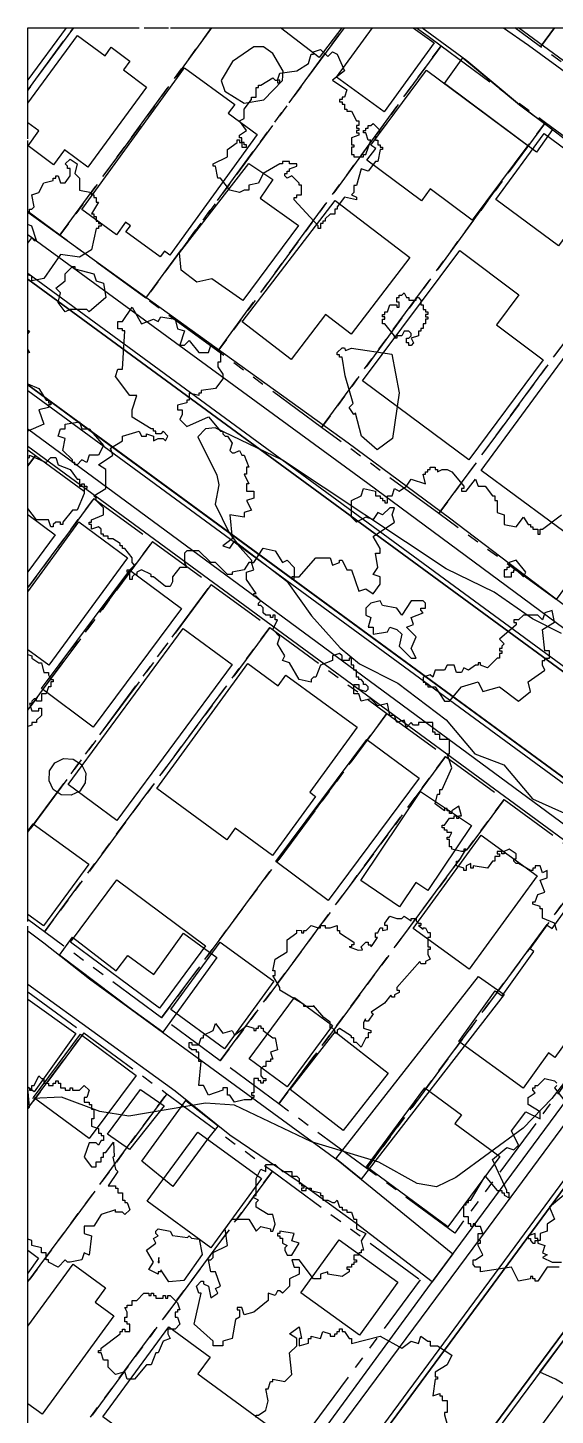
# Model space of a CAD drawing. Header units: metres. Extents: x -400 to 800, y -650 to 500.
# Drawn here: x -400 to -344.7, y 354.7 to 500 of the extents above; entities that cross this region are included whole.
import ezdxf

# ---------------------------------------------------------------- set-up
doc = ezdxf.new("R2010")
doc.units = ezdxf.units.M
doc.header["$LTSCALE"] = 2
doc.linetypes.add('DASHED', pattern=[1.524, 1.27, -0.254])
doc.linetypes.add('PHANTOM', pattern=[6.35, 3.175, -0.635, 0.635, -0.635, 0.635, -0.635])
for name, color, linetype in [('SITE-BLDG-EXIST', 7, 'CONTINUOUS'), ('SITE-FLOOD-LIMIT', 5, 'DASHED'), ('SITE-PARKING', 250, 'CONTINUOUS'), ('SITE-PROPERTY', 7, 'PHANTOM'), ('SITE-ROAD-CURB', 7, 'CONTINUOUS'), ('SITE-ROAD-GRAVEL', 32, 'CONTINUOUS'), ('SITE-ROAD-PAVED', 7, 'CONTINUOUS'), ('SITE-TREE-CANOPY', 94, 'CONTINUOUS'), ('TOPO-CONTOUR-MINOR', 9, 'CONTINUOUS')]:
    doc.layers.add(name, color=color, linetype=linetype)

msp = doc.modelspace()

# ---------------------------------------------------------------- linework, layer by layer
at = {"layer": 'SITE-BLDG-EXIST'}
for points in [[(-400, 494.56), (-400, 500), (-395.99, 500)], [(-369.46, 496.89), (-373.53, 500), (-367.08, 500)], [(-357.43, 498.42), (-362.65, 491.2), (-367.64, 494.82), (-363.88, 500), (-359.61, 500)], [(-336.93, 499.81), (-334.47, 498), (-338.5, 492.58), (-348.59, 500), (-336.79, 500)], [(-394.79, 499.2), (-391.9, 497.07), (-391.25, 497.95), (-389.29, 496.5), (-389.98, 495.58), (-387.54, 493.79), (-393.7, 485.39), (-396.15, 487.2), (-397.29, 485.65), (-399.97, 487.63), (-398.83, 489.19), (-400, 490.05), (-400, 492.1)], [(-385.68, 476.61), (-386.12, 476), (-389.72, 478.62), (-389.25, 479.26), (-389.76, 479.64), (-390.71, 478.33), (-394.34, 480.96), (-383.57, 495.79), (-378.31, 491.97), (-378.99, 491.04), (-375.95, 488.82), (-385.12, 476.2)], [(-364.46, 486.12), (-363.54, 487.34), (-364.05, 487.72), (-358.22, 495.56), (-347.62, 487.68), (-353.44, 479.86), (-357.82, 483.13), (-358.75, 481.87)], [(-339.33, 484.09), (-344.39, 477.18), (-350.96, 482), (-345.88, 488.91)], [(-374.33, 484.1), (-375.66, 482.15), (-371.63, 479.31), (-377.48, 471.44), (-380.72, 473.71), (-382.3, 473.36), (-383.94, 474.63), (-384.1, 476.43), (-376.84, 485.77)], [(-367.8, 481.91), (-359.98, 475.93), (-366.12, 467.91), (-368.79, 469.96), (-372.39, 465.27), (-377.53, 469.21)], [(-364.91, 463.04), (-354.74, 476.68), (-348.53, 472.05), (-350.89, 468.89), (-345.99, 465.24), (-353.8, 454.75)], [(-352.5, 453.65), (-342.73, 466.94), (-331.92, 458.98), (-341.69, 445.7)], [(-397.11, 446.89), (-400, 443.04), (-400, 449.05)], [(-394.64, 448.25), (-389.53, 444.5), (-397.78, 433.24), (-400, 434.87), (-400, 440.93)], [(-398.56, 430.8), (-389.31, 443.21), (-383.9, 439.18), (-393.15, 426.77)], [(-383.71, 437.11), (-378.59, 433.34), (-390.65, 416.98), (-395.77, 420.75)], [(-386.48, 420.33), (-376.93, 433.42), (-373.76, 431.1), (-372.96, 432.2), (-365.49, 426.75), (-370.45, 419.96), (-369.84, 419.51), (-374.36, 413.33), (-378.28, 416.18), (-379.15, 414.97)], [(-373.99, 412.71), (-364.47, 425.49), (-358.99, 421.41), (-368.51, 408.63)], [(-358.86, 420.04), (-353.52, 416.46), (-358.08, 409.65), (-359.34, 410.5), (-361.04, 407.97), (-365.11, 410.71)], [(-399.42, 416.66), (-393.61, 412.41), (-398.34, 405.95), (-400, 407.16), (-400, 415.87)], [(-359.63, 405.67), (-352.51, 415.47), (-346.64, 411.21), (-353.76, 401.41)], [(-381.36, 403.86), (-386.2, 397.33), (-395.52, 404.24), (-390.68, 410.77)], [(-354.85, 393.86), (-351.02, 399.16), (-350.3, 398.64), (-346.96, 403.27), (-347.37, 403.57), (-345.59, 406.03), (-345.06, 405.67), (-343.05, 408.44), (-336.36, 403.6), (-338.44, 400.72), (-338.08, 400.46), (-341.25, 396.07), (-341.72, 396.4), (-344.78, 392.17), (-345.44, 392.65), (-348.09, 388.97)], [(-379.83, 404.27), (-374.21, 400.18), (-379.37, 393.1), (-384.99, 397.21)], [(-394.97, 394.68), (-399.34, 388.59), (-400, 389.07), (-400, 398.29)], [(-372.04, 398.47), (-368.06, 395.52), (-372.81, 389.09), (-376.79, 392.04)], [(-394.47, 394.62), (-388.64, 390.29), (-393.56, 383.68), (-399.39, 388)], [(-362.25, 390.55), (-366.95, 384.53), (-372.49, 388.84), (-367.79, 394.88)], [(-364.5, 380.73), (-358.38, 389.01), (-354.57, 386.19), (-355.24, 385.28), (-350.54, 381.81), (-355.99, 374.43)], [(-380.81, 372.25), (-387.49, 377.13), (-382.18, 384.37), (-375.51, 379.49)], [(-398.86, 371.15), (-400, 369.61), (-400, 371.99)], [(-371.37, 367.55), (-367.37, 373.09), (-361.24, 368.66), (-365.24, 363.12)], [(-395.24, 370.54), (-391.84, 368.06), (-392.93, 366.57), (-390.97, 365.13), (-398.5, 354.83), (-400, 355.93), (-400, 364.04)], [(-392.13, 354.54), (-385.22, 363.98), (-380.9, 360.81), (-382.17, 359.07), (-374.22, 353.24), (-379.85, 345.55)]]:
    msp.add_lwpolyline(points, close=True, dxfattribs=at)
at = {"layer": 'SITE-FLOOD-LIMIT'}
msp.add_lwpolyline([(-400, -35.54), (-400, 500), (-259.49, 500), (-258.24, 498.97), (-256.2, 496.78), (-253.41, 490.95), (-250.46, 486.15), (-249.65, 483.75), (-248.54, 481.65), (-245.34, 476.44), (-243.05, 473.52)], dxfattribs=at)
at = {"layer": 'SITE-PARKING'}
for points in [[(-346.69, 486.99), (-356.33, 494.15), (-354.41, 496.84), (-348.46, 491.93), (-345.02, 489.34)], [(-389.14, 397.22), (-396.68, 402.89), (-395.32, 404.78), (-390.74, 401.26), (-389.52, 402.84), (-386.8, 400.88), (-383.69, 405.18), (-380.19, 402.64), (-385.85, 394.83)], [(-367.49, 381.39), (-367.73, 381.57), (-352.76, 400.66), (-350.08, 398.78), (-365.07, 379.43)], [(-388.17, 388.84), (-385.72, 387.11), (-389.35, 382.53), (-391.64, 384.16)], [(-381.18, 383.63), (-384.8, 378.68), (-388.03, 381.32), (-383.42, 387.68), (-380.06, 385.03)]]:
    msp.add_lwpolyline(points, close=True, dxfattribs=at)
at = {"layer": 'SITE-PROPERTY'}
for points in [[(-395.21, 500), (-380.74, 500), (-396.62, 478.27), (-400, 480.75), (-400, 493.47)], [(-400, 493.47), (-400, 500), (-395.21, 500)], [(-387.64, 471.67), (-396.62, 478.27), (-380.74, 500), (-366.85, 500)], [(-358.06, 499.11), (-356.69, 498.1), (-380.08, 466.13), (-387.64, 471.67), (-366.85, 500), (-359.27, 500)], [(-346.27, 498.01), (-348.31, 499.51), (-348.98, 500), (-344.81, 500)], [(-337.95, 491.91), (-346.27, 498.01), (-344.81, 500), (-332.02, 500)], [(-369.21, 458.15), (-380.08, 466.13), (-356.69, 498.1), (-345.77, 490.09)], [(-356.93, 449.13), (-369.21, 458.15), (-345.77, 490.09), (-333.49, 481.07)], [(-344.65, 440.12), (-356.93, 449.13), (-333.49, 481.07), (-321.21, 472.05)], [(-399.2, 455.21), (-400, 454.13), (-400, 455.8)], [(-399.2, 455.21), (-393.06, 450.72), (-400, 441.36), (-400, 454.13)], [(-393.06, 450.72), (-386.92, 446.21), (-400, 428.56), (-400, 441.36)], [(-386.92, 446.21), (-380.78, 441.71), (-400, 415.77), (-400, 428.56)], [(-380.78, 441.71), (-374.64, 437.21), (-398.25, 405.35), (-400, 406.63), (-400, 415.77)], [(-385.97, 396.33), (-398.25, 405.35), (-374.64, 437.21), (-362.37, 428.21)], [(-379.83, 391.83), (-385.97, 396.33), (-362.37, 428.21), (-356.23, 423.7)], [(-373.69, 387.32), (-379.83, 391.83), (-356.23, 423.7), (-350.09, 419.2)], [(-364.47, 380.57), (-373.69, 387.32), (-350.09, 419.2), (-340.88, 412.44)], [(-340.88, 412.44), (-331.67, 405.69), (-355.26, 373.8), (-364.47, 380.57)], [(-394.12, 394.75), (-400, 386.82), (-400, 399.06)], [(-394.12, 394.75), (-385.42, 388.37), (-400, 368.69), (-400, 386.82)], [(-385.42, 388.37), (-374.37, 380.26), (-397.97, 348.38), (-400, 349.87), (-400, 368.69)], [(-374.37, 380.26), (-358.89, 368.9), (-382.49, 337.01), (-397.97, 348.38)]]:
    msp.add_lwpolyline(points, close=True, dxfattribs=at)
at = {"layer": 'SITE-ROAD-CURB'}
for points in [[(-317.25, 417.45), (-364.38, 452.28), (-400, 478.32), (-400, 480.7), (-366.44, 456.52), (-355.81, 448.67), (-315.67, 418.2)], [(-324.74, 418.52), (-400, 473.69), (-400, 474.32), (-324.48, 418.96)], [(-381.55, 336), (-358.08, 368.07), (-330.6, 405.24), (-400, 456.14), (-400, 458.02), (-329.8, 406.29), (-328.02, 408.54), (-328.88, 409.7), (-329.72, 410.48), (-400, 461.98), (-400, 462.6), (-390.7, 455.77), (-329.41, 410.88), (-328.13, 409.58), (-327.17, 408.04), (-326.73, 406.91), (-326.42, 405.12), (-326.43, 403.91), (-326.79, 402.13), (-327.15, 401.24), (-327.89, 400.07), (-375.05, 336.16)], [(-368.61, 330.08), (-321.12, 394.06), (-319.02, 395.96), (-317.98, 396.56), (-316.28, 397.19), (-315.1, 397.41), (-313.3, 397.43), (-312.1, 397.25), (-310.52, 396.73), (-309.45, 396.08), (-279.28, 374.01), (-190.73, 309)]]:
    msp.add_lwpolyline(points, dxfattribs=at)
for points in [[(-351.77, 374.37), (-380.75, 335.32), (-379.14, 334.06), (-377.16, 335.03), (-375.47, 336.44), (-328.3, 400.35), (-327.59, 401.47), (-327.14, 402.72), (-329.5, 404.47)], [(-343.25, 357.63), (-316.09, 394.42), (-317.88, 396.05), (-319.21, 395.22), (-320.72, 393.75), (-368.19, 329.8), (-368.97, 328.5), (-369.58, 326.99), (-367.14, 325.18)]]:
    msp.add_lwpolyline(points, close=True, dxfattribs=at)
at = {"layer": 'SITE-ROAD-GRAVEL'}
for points in [[(-347.53, 498.17), (-332.18, 486.96), (-329.19, 484.89), (-326.04, 483.12), (-316.86, 476.4), (-311.23, 472.05), (-302.92, 465.32), (-300.24, 463.38), (-292.07, 456.45), (-291.19, 456.02), (-289.39, 455.8), (-288.24, 454.83), (-291.64, 450.23), (-291.93, 450.85), (-294, 452.89), (-299.26, 457.18), (-306.9, 462.92), (-316.81, 469.29), (-331.86, 479.84), (-337.44, 483.55), (-348.46, 491.93), (-353.99, 496.53), (-358.71, 500), (-350.14, 500)], [(-398.33, 404.17), (-393.53, 400.43), (-367.49, 381.39), (-355.45, 371.62), (-357.62, 368.68), (-365.6, 374.8), (-371.55, 379.11), (-378.81, 384.06), (-384.57, 388.65), (-400, 399.83), (-400, 405.43)]]:
    msp.add_lwpolyline(points, close=True, dxfattribs=at)
at = {"layer": 'SITE-ROAD-PAVED'}
for points in [[(-329.41, 410.88), (-400, 462.6), (-400, 473.69), (-324.74, 418.52)], [(-375.05, 336.16), (-327.89, 400.07)], [(-190.73, 309), (-309.45, 396.08), (-310.52, 396.73), (-311.52, 397.1), (-313.89, 397.46), (-315.69, 397.32), (-316.87, 397.02), (-319.02, 395.96), (-321.12, 394.06), (-368.61, 330.08)]]:
    msp.add_lwpolyline(points, dxfattribs=at)
msp.add_lwpolyline([(-343.25, 357.63), (-344.7, 358.5), (-346.33, 359.23), (-342.82, 363.95), (-341.51, 361.81), (-340.63, 361.25)], close=True, dxfattribs=at)
at = {"layer": 'SITE-TREE-CANOPY'}
for points in [[(-377.57, 488.25), (-377.57, 488.49), (-377.82, 488.49), (-377.82, 488.75), (-377.07, 489.25), (-377.82, 490.24), (-377.32, 490.49), (-377.32, 491.49), (-376.57, 492.5), (-376.57, 492.74), (-376.07, 492.74), (-376.07, 493.74), (-375.82, 493.74), (-375.82, 494), (-375.57, 494), (-374.32, 494.74), (-374.07, 494.5), (-373.82, 494.5), (-373.57, 495.24), (-371.82, 495.5), (-370.57, 496.24), (-370.32, 497.24), (-370.07, 497.24), (-370.07, 497.49), (-369.32, 497.74), (-368.57, 496.99), (-368.07, 497.49), (-367.57, 497.24), (-366.82, 495.5), (-368.07, 494.5), (-366.57, 493.49), (-366.82, 492.74), (-367.07, 492.74), (-367.07, 492.49), (-367.32, 492.49), (-367.32, 492.24), (-367.07, 492.24), (-367.07, 491.99), (-366.82, 491.99), (-366.82, 491.49), (-366.57, 491.49), (-366.57, 491.25), (-366.07, 491.25), (-365.57, 490.25), (-365.32, 490.25), (-365.32, 489.75), (-365.57, 489.75), (-365.57, 489.49), (-365.32, 489.49), (-365.32, 489.24), (-365.57, 489.24), (-365.57, 488.99), (-365.32, 488.99), (-365.32, 488.74), (-366.07, 488.49), (-366.07, 487.74), (-365.82, 487.74), (-365.82, 487.5), (-366.07, 487.5), (-366.07, 486.74), (-365.82, 486.74), (-365.82, 486.5), (-365.32, 486.5), (-364.82, 486.5), (-364.82, 486.74), (-364.57, 486.74), (-364.07, 488.24), (-364.32, 488.24), (-364.57, 488.99), (-364.82, 488.99), (-364.82, 489.24), (-364.57, 489.24), (-364.57, 489.49), (-364.32, 489.49), (-364.32, 489.75), (-364.07, 489.75), (-363.82, 489.99), (-363.07, 489.24), (-363.57, 488.74), (-363.57, 488.24), (-363.32, 488.24), (-363.32, 487.74), (-363.07, 487.74), (-363.07, 487.5), (-362.82, 487.5), (-362.82, 487.24), (-363.07, 487.24), (-363.32, 486), (-363.57, 486), (-364.32, 485), (-365.07, 485.24), (-365.57, 483.49), (-365.82, 483.49), (-365.82, 482.74), (-366.07, 482.49), (-365.57, 482.25), (-365.57, 481.99), (-366.82, 482.25), (-367.57, 481.25), (-367.57, 480.99), (-367.82, 480.99), (-367.82, 480.49), (-368.32, 480.49), (-368.82, 479.99), (-368.82, 479.75), (-369.07, 479.75), (-369.07, 479.49), (-369.32, 479.49), (-369.32, 478.99), (-369.57, 478.99), (-369.57, 479.25), (-372.07, 481.99), (-372.07, 482.24), (-371.82, 482.24), (-371.82, 482.49), (-371.32, 482.49), (-371.32, 483.5), (-371.57, 483.5), (-371.57, 483.74), (-372.32, 484.5), (-372.82, 484.24), (-373.07, 484.5), (-373.07, 484.74), (-372.82, 484.74), (-372.82, 485), (-372.57, 485), (-372.57, 485.24), (-371.82, 485.5), (-371.82, 485.74), (-372.57, 485.74), (-372.57, 486), (-373.32, 486), (-373.32, 485.74), (-373.57, 485.74), (-375.32, 484.74), (-375.82, 483.74), (-376.82, 483.5), (-376.82, 483), (-377.32, 483), (-377.82, 482.74), (-378.82, 483), (-379.82, 484.24), (-380.07, 484.24), (-380.32, 485.49), (-380.57, 485.49), (-380.57, 485.74), (-379.07, 486.49), (-379.07, 487.25), (-378.07, 487.99), (-378.07, 488.25), (-377.82, 488.25), (-377.82, 487.99), (-377.57, 487.99)], [(-373.82, 494.24), (-373.57, 494.24), (-373.57, 494.5), (-373.82, 494.5)], [(-377.57, 487.75), (-377.57, 487.49), (-377.07, 487.49), (-377.07, 487.75), (-377.32, 487.75), (-377.32, 487.99), (-377.57, 487.99)], [(-399.82, 480.74), (-399.82, 481), (-399.57, 481), (-399.32, 481.24), (-399.57, 482.49), (-398.82, 482.74), (-398.32, 483.75), (-397.32, 483.99), (-397.32, 484.25), (-397.07, 484.25), (-397.07, 484.49), (-396.82, 484.49), (-396.57, 483.75), (-396.07, 483.75), (-395.57, 484.49), (-395.57, 485.25), (-395.82, 485.25), (-395.82, 485.49), (-396.07, 485.75), (-395.57, 486.25), (-394.82, 485.75), (-395.07, 484.75), (-394.57, 484.25), (-394.57, 482.99), (-393.32, 482.74), (-393.32, 482.49), (-393.07, 482.49), (-393.07, 482.24), (-392.82, 482.24), (-392.82, 481.74), (-392.57, 481.74), (-393.32, 480.5), (-393.07, 480.5), (-393.07, 480.24), (-392.82, 480.24), (-392.82, 479.74), (-392.57, 479.74), (-392.57, 479.5), (-392.32, 479.5), (-392.32, 479.24), (-392.57, 479.24), (-392.57, 478.99), (-392.82, 478.99), (-393.32, 476.75), (-394.57, 475.99), (-396.57, 476.25), (-398.32, 473.75), (-399.57, 473.49), (-399.57, 473.99), (-400, 474.14), (-400, 477.46), (-399.57, 477.99), (-399.32, 477.74), (-399.07, 477.74), (-399.57, 479.24), (-400, 479.39), (-400, 480.74)], [(-393.57, 470.24), (-393.82, 470.5), (-395.57, 470.5), (-396.07, 470.24), (-396.82, 471.24), (-396.57, 472.24), (-397.07, 472.74), (-396.07, 473.49), (-396.07, 474.25), (-395.32, 474.99), (-395.07, 474.99), (-395.07, 474.75), (-393.07, 474.24), (-392.82, 473.49), (-392.07, 473.24), (-391.82, 471.74)], [(-360.32, 471.75), (-360.07, 471.75), (-360.07, 471.49), (-359.57, 471.49), (-359.32, 471.49), (-359.32, 471.75), (-359.07, 471.75), (-358.82, 471.49), (-358.82, 470.99), (-358.57, 470.99), (-358.57, 470.49), (-358.32, 470.49), (-358.32, 470.24), (-358.07, 470.24), (-358.07, 469.99), (-358.32, 469.99), (-358.32, 469.74), (-358.07, 469.74), (-358.07, 469.5), (-358.32, 469.49), (-358.32, 469), (-358.57, 469), (-358.57, 468.5), (-358.82, 468.5), (-358.82, 468.24), (-359.07, 468.24), (-359.07, 467.74), (-359.82, 467.5), (-359.57, 467), (-359.82, 466.74), (-360.07, 466.74), (-360.07, 467), (-360.32, 467), (-360.32, 467.5), (-360.07, 467.5), (-359.82, 467.74), (-359.82, 468), (-360.07, 468.24), (-360.57, 468.24), (-360.82, 467.74), (-361.32, 467.74), (-361.32, 467.5), (-361.57, 467.5), (-361.57, 467.74), (-362.57, 468.99), (-362.82, 468.99), (-362.82, 469.49), (-362.57, 469.49), (-362.57, 469.74), (-362.82, 469.74), (-362.82, 469.99), (-362.57, 469.99), (-362.57, 470.24), (-362.32, 470.24), (-362.07, 470.99), (-361.32, 470.99), (-361.32, 470.74), (-361.07, 470.74), (-361.07, 471.25), (-361.32, 471.25), (-361.32, 471.75), (-361.07, 471.75), (-361.07, 471.99), (-360.82, 471.99), (-360.57, 472.25)], [(-376.82, 444), (-377.32, 443.24), (-378.57, 442.99), (-378.57, 442.74), (-379.07, 442.74), (-380.32, 444), (-380.82, 444), (-382.07, 445.24), (-383.32, 445.24), (-383.57, 445), (-383.57, 444), (-383.32, 443.5), (-384.07, 443.5), (-384.82, 442.5), (-384.82, 442), (-385.07, 441.49), (-385.57, 441.49), (-386.82, 442.5), (-387.07, 442.5), (-387.07, 442.74), (-388.07, 443.24), (-388.57, 443), (-388.57, 442.74), (-388.82, 442.74), (-389.07, 442.5), (-389.07, 442.24), (-389.32, 442.24), (-389.32, 443), (-389.57, 443), (-389.57, 443.24), (-389.32, 443.24), (-388.82, 443.74), (-389.07, 444), (-389.07, 444.49), (-389.82, 445.49), (-390.07, 445.49), (-390.07, 445.75), (-390.32, 445.75), (-390.32, 445.99), (-391.07, 446.49), (-391.57, 446.49), (-391.57, 446.75), (-392.07, 446.75), (-392.07, 446.99), (-392.32, 446.99), (-392.32, 447.49), (-392.57, 447.75), (-393.32, 447.49), (-393.32, 447.99), (-393.57, 447.99), (-393.57, 448.24), (-393.32, 448.24), (-393.32, 448.49), (-392.07, 448.99), (-392.07, 449.74), (-392.82, 450.5), (-392.82, 450.74), (-393.07, 451), (-391.82, 451.74), (-391.82, 453.74), (-392.57, 454.24), (-391.07, 455.24), (-391.32, 455.99), (-390.07, 456.75), (-390.07, 457.25), (-388.32, 457.75), (-388.07, 457.25), (-387.57, 457.25), (-387.57, 457.49), (-386.82, 457.25), (-386.82, 456.75), (-386.32, 456.99), (-385.82, 456.99), (-385.57, 456.75), (-385.32, 457.25), (-385.82, 457.75), (-386.07, 457.49), (-386.57, 457.49), (-386.57, 457.75), (-386.82, 457.75), (-386.82, 457.99), (-387.07, 457.99), (-389.07, 459.24), (-389.07, 459.99), (-388.57, 461.5), (-389.32, 461.5), (-390.82, 463.49), (-390.57, 464.24), (-390.07, 464.24), (-389.82, 468.25), (-390.07, 468.25), (-390.07, 468.49), (-390.57, 468.49), (-390.57, 469.24), (-390.07, 469.24), (-389.07, 470.74), (-388.07, 468.99), (-386.82, 469.49), (-386.32, 469.24), (-386.07, 469.74), (-384.57, 469.49), (-384.32, 468.49), (-383.57, 468.25), (-384.07, 466.75), (-383.57, 466.75), (-383.07, 467.25), (-382.07, 465.99), (-381.07, 465.99), (-380.82, 466.74), (-379.82, 465.99), (-379.82, 465), (-380.07, 465), (-380.07, 464.5), (-379.57, 463.74), (-379.57, 463.24), (-380.32, 462.24), (-381.82, 462), (-381.82, 461.74), (-382.07, 461.74), (-382.07, 461.49), (-383.07, 461.74), (-383.07, 460.99), (-383.32, 460.99), (-383.32, 460.74), (-384.32, 460.49), (-384.32, 459.99), (-383.82, 459.99), (-383.82, 459.49), (-384.07, 458.99), (-383.32, 458.25), (-381.07, 459.25), (-379.82, 457.75), (-379.57, 457.75), (-379.57, 457.49), (-379.32, 457.24), (-379.07, 457.24), (-378.57, 456.49), (-378.82, 455.74), (-378.57, 455.5), (-378.32, 455.5), (-377.82, 455.74), (-377.57, 455.24), (-377.32, 455.24), (-376.82, 454), (-377.07, 454), (-377.07, 453.24), (-377.32, 453.24), (-376.82, 452.24), (-377.07, 452.24), (-377.07, 451.49), (-376.32, 451.49), (-376.32, 450.75), (-377.07, 450.49), (-376.57, 449.49), (-377.32, 449.25), (-377.32, 448.75), (-378.82, 448.99), (-378.57, 446.49), (-379.57, 445.74), (-378.82, 445.5), (-378.32, 446.24), (-376.57, 444.24), (-376.57, 444)], [(-399.82, 468.24), (-400, 468), (-400, 468.35)], [(-367.07, 465.5), (-367.32, 465.5), (-367.32, 465.74), (-367.57, 465.74), (-367.57, 466), (-367.07, 466.5), (-366.82, 466.5), (-366.72, 466.2), (-366.09, 466.45), (-361.84, 465.81), (-361.07, 461.78), (-361.79, 456.99), (-363.38, 455.81), (-365.02, 457.23), (-365.65, 459.66), (-365.82, 459.49), (-366.32, 460.25), (-365.92, 460.65), (-366.73, 463.54)], [(-399.82, 465.99), (-400, 465.93), (-400, 466.3)], [(-398.82, 462.24), (-398.07, 461), (-397.82, 461), (-397.82, 460.74), (-397.57, 460.74), (-397.57, 460.5), (-397.82, 460.5), (-397.82, 460.24), (-398.82, 460), (-398.32, 458.49), (-400, 457.77), (-400, 462.72)], [(-394.32, 457.99), (-393.57, 457.99), (-392.07, 456.25), (-392.57, 455.25), (-393.57, 455.25), (-393.82, 454.49), (-394.32, 454.75), (-394.82, 454.24), (-395.07, 454.24), (-395.07, 454.49), (-395.32, 454.49), (-395.32, 454.75), (-396.32, 455.75), (-396.07, 456.99), (-396.82, 457.25), (-396.57, 457.99), (-396.07, 457.99), (-396.07, 458.49), (-394.57, 458.74)], [(-399.82, 454.99), (-399.82, 455.25), (-398.07, 454.49), (-397.57, 454.99), (-397.07, 454.99), (-396.82, 454.25), (-395.57, 453.74), (-394.82, 452.74), (-394.57, 452.74), (-394.57, 452), (-394.32, 452), (-394.32, 452.24), (-394.07, 452.24), (-394.07, 452), (-393.82, 452), (-393.82, 451.74), (-394.07, 451.74), (-394.07, 451.24), (-394.82, 449.49), (-395.32, 449.49), (-396.32, 448.24), (-396.32, 447.99), (-396.57, 447.99), (-396.57, 448.24), (-397.07, 448.24), (-397.32, 447.99), (-397.32, 447.74), (-397.57, 447.74), (-397.82, 448.49), (-399.07, 448.49), (-400, 449.66), (-400, 454.93)], [(-350.07, 442.49), (-349.32, 442.49), (-349.32, 442.99), (-349.07, 442.99), (-349.07, 443.24), (-348.82, 443.24), (-348.07, 442.49), (-347.82, 442.99), (-348.82, 444.25), (-349.57, 443.99), (-349.57, 443.49), (-349.82, 443.49), (-349.82, 443.24), (-350.07, 443.24)], [(-372.32, 442.49), (-372.32, 442.25), (-372.07, 442.25), (-372.07, 442.49)], [(-360.82, 438.5), (-361.32, 439.24), (-362.82, 439.49), (-363.07, 439.99), (-364.07, 439.74), (-364.57, 439.24), (-364.57, 438.5), (-364.07, 438.24), (-364.32, 437.24), (-363.82, 437.24), (-363.82, 436.5), (-362.32, 436.74), (-362.07, 437.24), (-361.32, 437), (-360.82, 436.49), (-361.07, 435.24), (-359.82, 433.99), (-359.32, 433.99), (-359.82, 434.99), (-359.32, 436.24), (-360.32, 437.24), (-359.57, 437.5), (-359.82, 438.24), (-358.57, 438.74), (-358.82, 439), (-358.82, 439.24), (-358.32, 439.24), (-358.32, 439.74), (-358.57, 440), (-359.82, 439.99)], [(-346.07, 437.99), (-346.57, 438.49), (-348.07, 438.49), (-348.57, 437.99), (-349.07, 437.99), (-349.07, 437.74), (-348.82, 437.74), (-348.82, 437.49), (-350.57, 435.99), (-350.07, 435.49), (-350.32, 435.25), (-350.32, 434.99), (-350.57, 434.99), (-350.57, 434.75), (-350.32, 434.75), (-350.32, 434.49), (-350.57, 434.49), (-350.57, 433.99), (-350.82, 433.99), (-351.82, 432.99), (-352.57, 433.24), (-352.57, 433.49), (-352.82, 433.49), (-352.82, 433.24), (-353.07, 433.24), (-353.82, 432.74), (-354.32, 432.99), (-354.57, 432.49), (-355.07, 432.49), (-355.32, 433.25), (-356.07, 433.25), (-356.32, 432.75), (-357.32, 432.75), (-357.57, 431.99), (-357.82, 432.24), (-358.57, 431.99), (-358.57, 431.49), (-358.32, 431.49), (-358.32, 431.24), (-358.07, 431.24), (-358.07, 430.99), (-357.32, 430.99), (-356.32, 429.5), (-355.82, 429.5), (-354.57, 431), (-352.82, 431.5), (-352.32, 430.5), (-350.57, 431), (-348.57, 429.5), (-347.32, 430.5), (-347.57, 431.5), (-345.82, 432.74), (-346.07, 433.24), (-346.07, 433.74), (-345.82, 433.74), (-345.82, 433.99), (-345.32, 433.99), (-345.32, 434.75), (-345.82, 434.75), (-346.07, 436.99), (-344.82, 437.75), (-345.07, 438.99), (-345.82, 438.74)], [(-399.57, 434.25), (-399.57, 433.99), (-398.82, 433.49), (-398.57, 433.49), (-398.32, 432.5), (-397.82, 432.5), (-397.82, 432.24), (-397.57, 431.74), (-397.32, 431.74), (-397.32, 431.5), (-397.57, 431.5), (-397.57, 431), (-397.82, 431), (-398.07, 430.24), (-398.57, 430.24), (-398.57, 429.5), (-399.07, 429.5), (-399.07, 429.74), (-399.32, 429.74), (-399.57, 429.5), (-399.57, 429.24), (-399.82, 429.24), (-399.57, 428.49), (-398.82, 428.49), (-398.82, 428.74), (-398.57, 428.74), (-398.57, 427.99), (-399.07, 427.49), (-399.07, 427.25), (-399.57, 427.25), (-399.57, 426.99), (-400, 426.82), (-400, 434.38)], [(-397.71, 422.18), (-397.15, 423.02), (-396.24, 423.48), (-395.23, 423.41), (-394.38, 422.85), (-393.93, 421.94), (-393.99, 420.93), (-394.55, 420.08), (-395.46, 419.63), (-396.48, 419.69), (-397.32, 420.25), (-397.77, 421.16)], [(-363.82, 396.74), (-364.32, 395.99), (-364.57, 395.99), (-364.61, 396.24), (-364.81, 395.83), (-364.82, 395.24), (-364.07, 394.99), (-364.07, 394.75), (-364.32, 394.75), (-364.32, 394.25), (-364.57, 394.25), (-365.07, 393.25), (-365.57, 393.75), (-365.82, 393.75), (-365.82, 394.25), (-366.07, 394.25), (-366.07, 394.4), (-367.35, 395.22), (-367.57, 394.99), (-367.57, 394.74), (-367.82, 394.74), (-367.82, 394.99), (-368.07, 395.24), (-368.32, 395.24), (-368.32, 395.89), (-368.97, 396.35), (-370.07, 397.61), (-370.07, 397.5), (-371.07, 397.5), (-371.07, 397.74), (-373.57, 399.24), (-373.57, 399.49), (-374.32, 400.75), (-374.07, 400.75), (-374.07, 401.25), (-374.32, 401.25), (-374.07, 402.49), (-372.82, 403.25), (-372.82, 404.49), (-371.82, 405.24), (-371.82, 405.5), (-371.32, 405.49), (-371.32, 405.24), (-371.07, 405.24), (-371.07, 405.49), (-370.82, 405.49), (-370.32, 406), (-369.57, 405.74), (-369.32, 405.74), (-369.32, 406), (-368.82, 406), (-368.82, 405.74), (-368.32, 405.74), (-367.57, 405.99), (-367.57, 405.49), (-367.32, 405.49), (-367.32, 405.24), (-365.82, 404.25), (-365.82, 403.99), (-366.07, 403.99), (-366.07, 403.75), (-366.31, 403.75), (-365.38, 403.4), (-364.92, 403.45), (-365.07, 403.75), (-364.57, 404.25), (-364.32, 404.25), (-364.32, 403.99), (-364.07, 403.99), (-364.07, 403.78), (-363.91, 403.91), (-363.35, 404.75), (-363.57, 404.75), (-363.57, 405.24), (-363.32, 405.24), (-363.07, 405.74), (-362.82, 405.74), (-362.82, 405.49), (-362.32, 405.59), (-362.32, 405.99), (-362.57, 405.99), (-362.57, 406.24), (-362.07, 406.99), (-361.32, 406.74), (-360.82, 406.74), (-360.57, 406.99), (-359.82, 406.49), (-359.82, 406.74), (-359.32, 406.74), (-359.32, 406.49), (-359.07, 406.24), (-358.82, 406.24), (-358.82, 405.99), (-359.05, 405.99), (-358.57, 405.6), (-358.57, 405.75), (-358.32, 405.75), (-358.07, 405.25), (-357.82, 405.25), (-357.82, 404.75), (-358.07, 404.75), (-358.07, 403.75), (-357.82, 403.75), (-357.82, 403.49), (-358.07, 403.49), (-358.07, 402.99), (-357.82, 402.49), (-358.32, 402.24), (-358.32, 401.99), (-358.82, 401.99), (-358.92, 402.24), (-361.32, 399.5), (-361.32, 399.24), (-361.07, 399.24), (-361.07, 399), (-361.57, 398.74), (-361.57, 398.5), (-361.82, 398.5), (-361.97, 398.72), (-362.62, 397.87), (-364.01, 396.94)], [(-379.57, 394.74), (-378.57, 395), (-378.32, 394.5), (-377.07, 395.5), (-376.32, 395.24), (-376.32, 395), (-376.07, 395), (-376.07, 395.24), (-375.82, 395.24), (-375.82, 395.5), (-375.57, 395.5), (-375.57, 395.24), (-375.32, 395.24), (-375.32, 395), (-374.32, 394.24), (-374.07, 394.24), (-373.82, 392.99), (-374.57, 392.75), (-374.32, 391.99), (-374.57, 391.99), (-374.57, 391.75), (-375.07, 391.75), (-375.07, 391.25), (-375.32, 391.25), (-375.57, 390.99), (-375.57, 390.25), (-375.32, 389.99), (-375.07, 389.99), (-375.07, 389.74), (-375.32, 389.74), (-375.32, 389.49), (-375.57, 389.49), (-375.57, 389.74), (-375.82, 389.74), (-375.82, 389.99), (-376.32, 389.99), (-376.32, 388.49), (-376.57, 388.49), (-376.57, 388.24), (-376.32, 388.24), (-376.32, 388), (-376.57, 388), (-376.57, 387.74), (-377.32, 387.74), (-378.32, 387.5), (-378.82, 388.24), (-379.07, 388.24), (-379.07, 388.99), (-379.57, 388.99), (-379.57, 388.74), (-381.07, 388.24), (-381.57, 389.25), (-382.07, 389.25), (-381.82, 391.75), (-382.07, 391.75), (-382.07, 392.74), (-382.32, 392.74), (-382.32, 392.99), (-382.82, 392.99), (-383.07, 393.24), (-383.07, 393.74), (-382.82, 393.74), (-382.82, 393.5), (-382.07, 393.49), (-381.82, 394.24), (-381.57, 394.24), (-381.57, 394.5), (-380.57, 395), (-380.32, 395.74)], [(-399.82, 388.99), (-399.82, 388.74), (-399.57, 388.74), (-399.57, 389.24), (-399.32, 389.24), (-398.82, 390.24), (-398.57, 389.99), (-398.32, 389.99), (-398.32, 389.49), (-397.82, 389.49), (-397.82, 389.24), (-397.32, 389.24), (-397.32, 389.49), (-397.07, 389.49), (-397.07, 389.74), (-396.82, 389.74), (-396.82, 389.49), (-396.57, 389.49), (-396.57, 388.99), (-396.07, 388.99), (-396.07, 388.75), (-395.57, 388.75), (-395.57, 388.99), (-395.32, 388.99), (-395.32, 388.75), (-394.57, 388.75), (-394.07, 389.25), (-393.57, 388.75), (-393.82, 387.99), (-394.07, 387.99), (-394.07, 387.49), (-393.57, 387.49), (-393.57, 387.25), (-393.32, 387.25), (-393.32, 386.75), (-393.07, 386.75), (-393.07, 385.74), (-393.32, 385.74), (-393.32, 384.99), (-392.57, 384.74), (-392.57, 384.24), (-392.32, 384.24), (-392.32, 384), (-392.07, 384), (-392.07, 383.5), (-392.32, 383.5), (-392.57, 383), (-392.82, 383.24), (-393.57, 383.24), (-394.07, 381.74), (-393.32, 380.74), (-392.82, 380.74), (-392.82, 381.24), (-392.32, 381.24), (-392.32, 381.74), (-392.07, 381.74), (-392.07, 382.24), (-391.82, 382.24), (-391.01, 383.32), (-390.94, 381.81), (-391.07, 381.74), (-390.82, 380.49), (-390.57, 380.25), (-391.57, 378.75), (-390.82, 378.75), (-390.82, 378.49), (-390.57, 378.49), (-390.57, 377.99), (-390.07, 377.99), (-390.07, 377.24), (-389.82, 377.24), (-389.82, 376.99), (-389.57, 376.99), (-389.32, 376.24), (-389.82, 375.74), (-390.07, 375.99), (-390.82, 375.99), (-390.82, 376.24), (-392.32, 375.74), (-393.07, 374.5), (-394.07, 374.5), (-394.07, 373.74), (-393.32, 373.5), (-393.57, 371.49), (-394.07, 371.74), (-394.32, 370.99), (-395.57, 370.74), (-395.82, 370.74), (-396.07, 370.99), (-396.82, 370.24), (-397.82, 370.74), (-397.82, 370.99), (-398.07, 370.99), (-398.07, 371.74), (-398.57, 371.74), (-398.57, 372.24), (-399.57, 372.5), (-399.57, 373), (-400, 373.14), (-400, 386.81), (-399.82, 386.99), (-400, 388.99)], [(-378.24, 364.75), (-378.57, 362.75), (-379.57, 362.49), (-379.57, 361.99), (-380.57, 361.99), (-380.57, 362.49), (-382.57, 364.24), (-381.82, 367.5), (-382.07, 367.49), (-382.32, 368.24), (-381.82, 368.74), (-381.57, 368.74), (-381.57, 368.49), (-381.07, 368.24), (-380.82, 367), (-380.07, 367.5), (-380.32, 367.99), (-379.82, 368.24), (-380.32, 369.75), (-380.82, 369.75), (-381.07, 370.99), (-380.82, 370.99), (-380.57, 371.25), (-380.57, 371.75), (-379.07, 372.49), (-379.32, 374.24), (-378.57, 375.24), (-376.82, 375.24), (-376.07, 373.99), (-375.57, 374.49), (-374.57, 374.24), (-374.57, 373.99), (-374.32, 373.99), (-374.07, 374.74), (-374.32, 375.74), (-374.82, 375.74), (-376.07, 376.5), (-376.07, 377), (-375.82, 377.24), (-376.32, 377.5), (-376.32, 377.74), (-376.07, 377.74), (-376.07, 379.49), (-375.57, 380.49), (-375.07, 380.24), (-375.07, 380.99), (-374.07, 380.99), (-373.32, 380.24), (-372.32, 380.24), (-372.32, 379.74), (-371.82, 379.74), (-371.57, 379.49), (-371.57, 379), (-371.32, 379), (-371.32, 378.74), (-371.07, 378.74), (-371.07, 378.5), (-371.32, 378.5), (-371.32, 378.24), (-370.82, 378.24), (-370.82, 378.5), (-370.32, 378.5), (-370.32, 378.24), (-369.32, 378), (-369.32, 377.74), (-369.07, 377.74), (-369.07, 377.24), (-368.57, 377.24), (-368.07, 377), (-367.82, 377), (-367.57, 377.24), (-367.32, 376.49), (-367.07, 376.49), (-367.07, 376.24), (-366.57, 376.24), (-366.57, 375.99), (-366.07, 375.99), (-365.82, 375.25), (-365.57, 375.25), (-365.57, 374.25), (-364.57, 373.75), (-365.07, 372.99), (-364.82, 371.99), (-365.07, 371.99), (-365.07, 371.74), (-365.32, 371.74), (-365.32, 371.49), (-365.82, 371.49), (-365.82, 370.99), (-365.57, 370.99), (-365.57, 370.74), (-365.82, 370.74), (-365.82, 370.5), (-366.07, 370.49), (-366.07, 370.24), (-366.57, 370.24), (-366.57, 370), (-366.32, 370), (-366.32, 369.74), (-367.07, 369.24), (-368.57, 369.5), (-368.57, 369.74), (-369.32, 369.5), (-369.32, 369), (-370.07, 369), (-371.57, 370.99), (-372.32, 370.99), (-372.07, 370.24), (-371.57, 370.24), (-371.57, 369.49), (-372.57, 369), (-372.57, 368.24), (-373.32, 367.5), (-373.57, 367.74), (-373.82, 367.74), (-374.07, 367.24), (-374.82, 367.5), (-374.82, 366.74), (-376.32, 365.5), (-377.32, 365.24), (-377.57, 366), (-378.07, 366), (-378.07, 365.74), (-377.82, 365.74), (-377.82, 364.99)], [(-386.07, 369.75), (-386.32, 369.75), (-386.32, 369.49), (-387.32, 369.99), (-386.82, 370.75), (-387.57, 371.99), (-386.57, 372.74), (-386.82, 373.24), (-386.32, 373.5), (-386.57, 373.74), (-386.57, 374), (-386.32, 374.24), (-385.07, 374), (-384.84, 373.54), (-383.25, 373.32), (-383.07, 373.49), (-382.83, 373.25), (-382.05, 373.14), (-381.74, 371.56), (-383.64, 368.81), (-385.22, 368.67), (-386.07, 369.95)], [(-373.57, 373.75), (-373.82, 373.75), (-373.82, 373.49), (-373.57, 373.49), (-373.57, 373.25), (-373.32, 373.25), (-373.32, 372.75), (-372.82, 372.49), (-373.07, 372.25), (-373.07, 371.99), (-372.82, 371.49), (-372.32, 371.49), (-371.57, 372.75), (-372.32, 372.99), (-372.07, 373.75), (-373.57, 373.99)], [(-346.57, 373.24), (-346.82, 373.24), (-346.82, 373.74), (-347.57, 373.5), (-347.57, 373.24), (-347.32, 373.24), (-347.32, 373), (-347.07, 372.74), (-346.82, 372.74), (-346.82, 373), (-346.57, 373)], [(-386.27, 371.25), (-386.32, 370.75), (-386.22, 370.69)], [(-386.82, 367.24), (-386.57, 367.24), (-386.57, 366.99), (-385.82, 366.99), (-385.82, 367.24), (-385.57, 367.24), (-385.57, 366.99), (-385.32, 366.99), (-385.32, 367.24), (-385.07, 367.24), (-384.32, 366.5), (-384.07, 365.74), (-384.32, 365.74), (-384.32, 365.5), (-384.57, 365.5), (-384.57, 365), (-384.32, 365), (-384.07, 364.24), (-384.57, 363.74), (-385.32, 363.74), (-385.32, 363.24), (-385.07, 362.74), (-385.82, 362.49), (-386.32, 361.25), (-386.57, 361.25), (-387.07, 359.99), (-387.57, 359.99), (-388.82, 358.49), (-389.57, 358.49), (-389.82, 359.25), (-390.82, 358.99), (-391.57, 359.75), (-391.57, 360.49), (-392.07, 360.49), (-392.32, 361.24), (-392.57, 361.24), (-392.57, 361.49), (-392.32, 361.49), (-392.32, 361.74), (-390.32, 363.24), (-390.32, 363.5), (-390.07, 363.5), (-390.07, 363.74), (-389.82, 363.74), (-389.82, 363.5), (-389.32, 363.5), (-389.32, 364.24), (-389.57, 364.24), (-389.57, 364.5), (-389.82, 364.5), (-389.82, 365), (-389.57, 365), (-389.57, 365.5), (-389.82, 365.99), (-389.57, 366), (-389.57, 366.24), (-389.07, 366.24), (-389.07, 366.74), (-388.57, 366.74), (-387.82, 367.49), (-387.32, 367.49), (-387.32, 367.24), (-387.07, 367.24), (-387.07, 367.49), (-386.82, 367.49)]]:
    msp.add_lwpolyline(points, close=True, dxfattribs=at)
for points in [[(-344.57, 405.49), (-344.82, 406.25), (-346.07, 406.75), (-346.07, 407.75), (-346.32, 407.75), (-346.32, 407.99), (-347.07, 408.24), (-347.07, 408.49), (-346.82, 408.49), (-346.57, 409.24), (-345.82, 409.49), (-346.32, 410.74), (-345.57, 411), (-345.57, 411.74), (-346.07, 411.5), (-346.32, 412.24), (-346.82, 412.24), (-346.82, 412), (-347.07, 412), (-347.07, 411.74), (-347.32, 411.74), (-348.57, 412.5), (-348.82, 412.5), (-349.07, 412.74), (-349.07, 412.99), (-348.82, 412.99), (-348.82, 413.49), (-349.57, 413.99), (-350.07, 413.74), (-350.07, 413.49), (-350.32, 413.49), (-350.32, 413.74), (-350.82, 413.74), (-350.82, 413.49), (-350.57, 413.49), (-350.57, 413.24), (-351.07, 413.24), (-351.07, 412.74), (-351.32, 412.74), (-351.82, 412), (-353.32, 412.24), (-353.32, 411.99), (-353.57, 411.99), (-353.57, 412.49), (-354.07, 412.24), (-354.07, 411.74), (-354.32, 411.74), (-354.32, 411.99), (-355.07, 412.24), (-355.07, 412.74), (-354.82, 412.74), (-354.07, 413.99), (-354.32, 413.99), (-354.32, 413.75), (-354.57, 413.75), (-355.57, 413.99), (-355.57, 414.25), (-355.82, 414.25), (-355.82, 414.99), (-356.07, 414.99), (-356.07, 415.25), (-355.82, 415.25), (-355.57, 415.75), (-356.07, 415.75), (-356.07, 415.99), (-356.32, 415.99), (-356.32, 416.24), (-356.57, 416.24), (-356.57, 416.49), (-356.32, 416.49), (-355.82, 417.24), (-355.32, 417.24), (-355.32, 417.49), (-355.07, 417.49), (-355.07, 417.24), (-354.82, 417.24), (-354.82, 417.49), (-354.57, 417.49), (-354.82, 418.5), (-355.57, 417.99), (-355.57, 417.74), (-355.82, 417.74), (-355.82, 417.99), (-356.07, 417.99), (-356.07, 418.24), (-356.32, 418.24), (-356.32, 417.99), (-357.32, 418.74), (-357.07, 419.74), (-356.82, 419.74), (-356.82, 420.24), (-356.57, 420.24), (-355.57, 422.49), (-356.07, 423.99), (-355.82, 423.99), (-355.82, 425.49), (-356.82, 425.49), (-356.82, 425.99), (-357.32, 425.99), (-357.32, 426.24), (-357.57, 426.24), (-357.57, 427.24), (-359.07, 427.24), (-359.07, 426.99), (-359.57, 426.99), (-359.82, 427.24), (-360.32, 426.74), (-360.57, 427.5), (-361.32, 427.24), (-361.57, 428), (-362.07, 428), (-362.32, 429.24), (-363.32, 429), (-364.07, 429.74), (-365.07, 429.49), (-365.32, 430.24), (-365.82, 430.24), (-365.82, 431.25), (-365.32, 431.25), (-365.32, 430.74), (-364.57, 430.49), (-364.32, 430.74), (-364.32, 430.99), (-364.57, 431.25), (-364.82, 431.25), (-364.82, 431.49), (-365.07, 431.75), (-365.32, 431.75), (-365.32, 431.99), (-365.57, 431.99), (-365.57, 432.75), (-365.82, 432.75), (-365.82, 433.25), (-366.07, 433.25), (-366.07, 433.99), (-366.32, 433.99), (-366.32, 433.75), (-367.07, 433.74), (-367.07, 434.24), (-367.32, 434.49), (-368.07, 434.24), (-368.07, 433.74), (-369.32, 433.25), (-369.82, 431.99), (-370.07, 431.99), (-370.32, 431.75), (-370.32, 431.49), (-371.57, 431.75), (-372.57, 433.49), (-373.32, 433.74), (-373.07, 434.24), (-373.82, 435.5), (-373.57, 436.24), (-374.32, 437), (-373.82, 437.99), (-374.07, 437.99), (-374.07, 438.49), (-374.32, 438.49), (-374.32, 438.24), (-374.57, 438.24), (-374.57, 438.49), (-375.07, 438.49), (-375.32, 438.74), (-375.32, 439.25), (-375.57, 439.49), (-375.82, 439.49), (-375.82, 439.75), (-375.57, 439.99), (-376.07, 440.49), (-376.32, 440.49), (-376.32, 440.75), (-376.07, 440.75), (-377.07, 442.24), (-377.07, 442.99), (-376.32, 443.24), (-376.57, 444), (-376.32, 444), (-375.32, 445.5), (-374.07, 445.24), (-373.32, 443.99), (-372.82, 444.24), (-372.07, 443.49), (-372.07, 442.49), (-371.57, 442.49), (-369.82, 444.49), (-368.32, 444.49), (-368.07, 443.74), (-367.32, 443.99), (-367.32, 444.24), (-367.07, 444.24), (-366.57, 443.25), (-366.07, 443.25), (-365.32, 440.99), (-364.57, 441.25), (-363.82, 440.74), (-363.07, 441.75), (-363.07, 442.49), (-363.82, 442.75), (-363.32, 443.49), (-363.57, 444.99), (-363.07, 444.99), (-363.07, 445.49), (-363.82, 446.74), (-361.57, 448.24), (-361.82, 449), (-361.57, 449.74), (-362.07, 449.74), (-362.82, 449), (-363.32, 449.24), (-363.82, 448.5), (-364.57, 448.74), (-365.57, 448.24), (-366.07, 448.74), (-366.07, 450.49), (-365.07, 450.99), (-364.82, 451.75), (-363.57, 451.49), (-363.57, 450.99), (-363.07, 450.99), (-363.07, 450.74), (-362.82, 450.74), (-362.82, 450.49), (-362.57, 450.49), (-362.57, 450.24), (-362.32, 450.24), (-362.32, 450.99), (-361.82, 450.99), (-361.57, 451.75), (-361.07, 451.49), (-360.32, 451.99), (-359.82, 452.75), (-358.32, 452.25), (-358.57, 453.25), (-358.32, 453.25), (-358.32, 453.49), (-358.07, 453.49), (-358.07, 453.75), (-357.82, 453.75), (-357.82, 453.99), (-357.32, 453.99), (-357.32, 453.75), (-357.07, 453.75), (-357.07, 453.49), (-356.57, 453.75), (-356.07, 453.75), (-355.57, 453.49), (-354.32, 451.99), (-354.32, 451.74), (-354.57, 451.74), (-354.57, 451.49), (-354.07, 451.49), (-353.07, 452.75), (-352.82, 451.99), (-352.07, 451.99), (-351.32, 451), (-351.07, 451), (-351.07, 450.5), (-350.82, 450.5), (-350.82, 449.24), (-350.07, 449), (-350.07, 447.99), (-348.82, 447.74), (-348.07, 448.74), (-347.57, 447.99), (-347.32, 447.99), (-347.32, 447.74), (-347.07, 447.74), (-347.07, 447.49), (-346.57, 447.49), (-346.57, 446.99), (-346.32, 446.99), (-346.32, 447.49), (-346.07, 447.49), (-344.07, 448.99)], [(-344.32, 370.24), (-345.57, 370.24), (-346.57, 368.75), (-346.82, 368.75), (-346.82, 368.99), (-347.07, 368.99), (-347.07, 369.24), (-347.32, 369.24), (-347.32, 368.99), (-348.57, 368.75), (-349.32, 370.24), (-352.57, 369.74), (-352.57, 370.24), (-353.07, 370.24), (-353.32, 370.5), (-353.32, 371), (-353.07, 371), (-352.32, 371.5), (-352.82, 372.5), (-352.82, 372.74), (-352.57, 372.74), (-352.57, 373), (-352.82, 372.99), (-352.82, 373.74), (-352.32, 373.74), (-352.57, 374.49), (-353.07, 374.49), (-353.07, 374.75), (-353.32, 374.75), (-353.32, 374.49), (-353.57, 374.49), (-353.57, 374.75), (-353.82, 374.75), (-353.82, 375.49), (-354.32, 375.49), (-354.32, 376.75), (-354.07, 376.75), (-354.07, 376.99), (-353.82, 376.99), (-353.82, 377.25), (-353.57, 377.25), (-352.07, 379.74), (-350.82, 378.24), (-350.32, 378.25), (-350.32, 377.99), (-350.07, 377.99), (-350.07, 377.75), (-349.57, 377.49), (-349.57, 377.99), (-349.82, 377.99), (-349.82, 378.25), (-351.32, 381.5), (-349.82, 382.74), (-349.07, 382.5), (-348.57, 383), (-349.32, 384.49), (-347.82, 386.49), (-346.32, 385.75), (-346.32, 386.49), (-347.57, 387.25), (-347.57, 387.99), (-346.82, 388.49), (-347.07, 388.74), (-347.07, 388.99), (-346.82, 388.99), (-346.82, 389.24), (-346.57, 389.24), (-345.82, 389.99), (-344.82, 389.74), (-344.57, 389.49)], [(-344.57, 389.24), (-344.82, 388.99), (-343.82, 387.75)], [(-343.82, 377.75), (-345.32, 376.49), (-344.82, 375.24), (-345.57, 374.74), (-345.57, 374), (-346.32, 373.74), (-346.32, 373), (-346.57, 373), (-346.57, 372.74), (-345.82, 372.5), (-346.07, 371.74), (-345.57, 371.5), (-346.07, 371.24), (-345.07, 370.74), (-344.07, 370.74)], [(-376.07, 354.49), (-376.07, 354.74), (-375.82, 354.74), (-375.07, 355.24), (-374.82, 356.24), (-375.07, 357.5), (-374.82, 357.5), (-374.57, 358.24), (-374.32, 358.24), (-374.32, 358.5), (-373.07, 358.24), (-372.32, 359), (-372.57, 361.24), (-371.82, 361.99), (-371.82, 362.75), (-372.57, 363.25), (-371.57, 363.99), (-371.32, 362.75), (-371.57, 362.75), (-371.57, 361.99), (-370.57, 362.25), (-370.57, 362.75), (-370.32, 362.75), (-370.32, 362.99), (-369.32, 362.75), (-369.07, 363.49), (-368.32, 363.25), (-368.32, 362.99), (-367.82, 362.99), (-367.82, 363.25), (-367.57, 363.25), (-367.57, 363.49), (-367.32, 363.49), (-367.32, 363.75), (-367.07, 363.75), (-367.07, 363.49), (-366.82, 363.49), (-366.32, 362.75), (-366.07, 362.75), (-366.07, 362.24), (-363.07, 362.99), (-360.82, 361.74), (-359.82, 362.49), (-359.07, 362.24), (-358.82, 362.99), (-358.07, 362.49), (-357.82, 362.49), (-357.82, 362), (-357.07, 362), (-355.57, 361), (-356.07, 360), (-357.32, 359.24), (-357.32, 358.74), (-357.07, 358.74), (-357.07, 358.49), (-357.32, 358.49), (-357.57, 356.75), (-356.82, 356.99), (-356.82, 356.75), (-356.57, 356.75), (-356.57, 356.25), (-356.07, 356.25), (-356.07, 354.99), (-356.32, 354.99), (-356.32, 354.75), (-356.07, 353.74)]]:
    msp.add_lwpolyline(points, dxfattribs=at)
at = {"layer": 'TOPO-CONTOUR-MINOR'}
msp.add_lwpolyline([(-376.32, 497.99), (-378.55, 496.47), (-379.72, 494.46), (-379.34, 493.37), (-377.33, 492.1), (-375.28, 492.44), (-373.3, 494.46), (-373.24, 495.47), (-374.31, 497.3), (-375.31, 498)], close=True, dxfattribs=at)
for points in [[(-344.08, 436.56), (-347.1, 438.12), (-351.13, 440.91), (-356.17, 443.36), (-373.3, 454.72), (-380.35, 458.12), (-381.36, 458.02), (-382.17, 457.18), (-380.18, 453.15), (-379.97, 452.14), (-380.36, 450.12), (-378.88, 447.1), (-378.14, 446.09), (-372.84, 442.06), (-370.28, 438.44), (-367.25, 435.07), (-365.24, 433.39), (-361.21, 431.38), (-356.17, 427.53), (-353.15, 423.97), (-350.12, 422.82), (-347.1, 419.26), (-341.72, 416.87)], [(-340.05, 394.35), (-345.09, 387.89), (-348.11, 384.79), (-355.16, 379.6), (-357.18, 378.65), (-359.19, 378.98), (-363.22, 381.21), (-370.28, 383.36), (-378.34, 387.19), (-381.36, 387.38), (-389.42, 386.05), (-392.44, 386.52), (-396.47, 388.03), (-399.5, 387.9)]]:
    msp.add_lwpolyline(points, dxfattribs=at)

doc.saveas('drawing.dxf')
